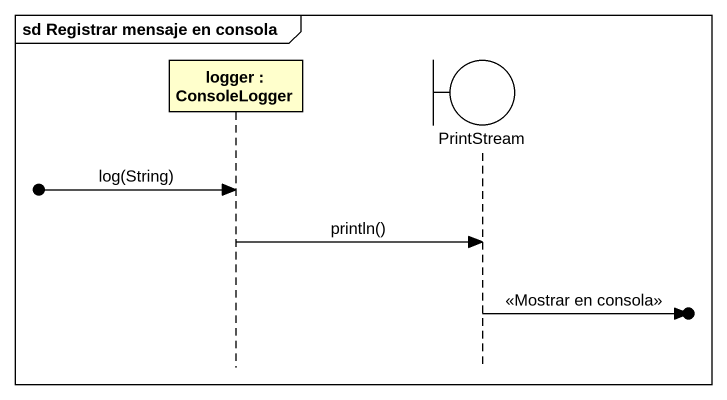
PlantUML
@startuml
mainframe sd Registrar mensaje en consola
hide footbox
participant "logger : ConsoleLogger" as logger
boundary PrintStream

[o-> logger : log(String)
logger -> PrintStream : println()
PrintStream ->o] : <<Mostrar en consola>>
@enduml
